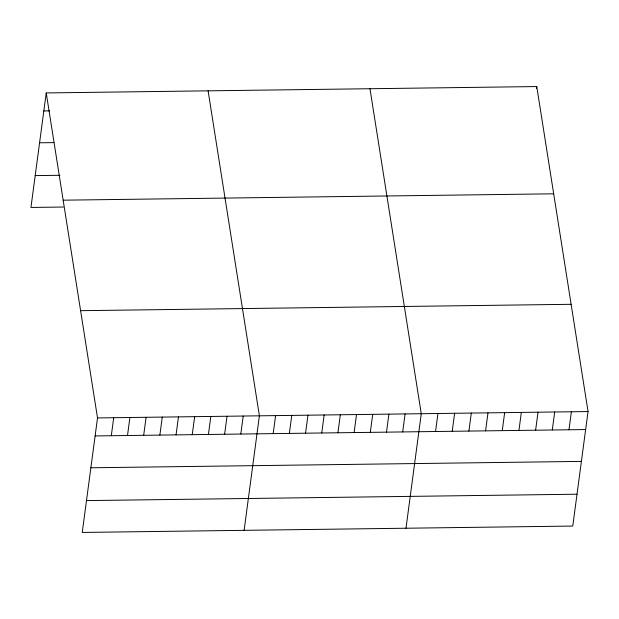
<?xml version="1.0" encoding="UTF-8"?>
<svg xmlns="http://www.w3.org/2000/svg" width="619" height="619" viewBox="0 0 619 619"><rect width="100%" height="100%" fill="white"/><g stroke="black" fill="none" stroke-linecap="round" stroke-linejoin="round"><path stroke-width="0.93" d="M46.232 92.943L97.523 417.926L82.242 532.441L572.768 526.057L588.05 411.55L536.758 86.559L46.232 92.943L30.95 207.45L63.324 207.032M111.304 435.722L113.71 417.717M127.499 435.513L129.897 417.508M143.685 435.304L146.084 417.299M159.872 435.095L162.271 417.082M176.059 434.886L178.458 416.873M192.246 434.67L194.645 416.664M208.433 434.461L210.831 416.455M224.62 434.252L227.018 416.239M240.806 434.043L243.213 416.03M244.118 530.328L259.4 415.821L208.1 90.838M273.18 433.617L275.587 415.612M289.367 433.408L291.773 415.403M305.554 433.199L307.96 415.187M321.741 432.991L324.147 414.978M337.928 432.774L340.334 414.769M354.114 432.565L356.521 414.56M370.309 432.356L372.708 414.351M386.496 432.147L388.894 414.134M402.683 431.938L405.081 413.925M405.994 528.224L421.268 413.716L369.976 88.734M435.544 431.505L437.95 413.5M452.226 431.288L454.625 413.283M468.9 431.072L471.307 413.066M485.582 430.855L487.981 412.85M536.503 88.455L536.758 86.559M502.257 430.638L504.663 412.633M518.939 430.422L521.337 412.416M535.613 430.205L538.019 412.2M552.295 429.988L554.694 411.983M568.969 429.772L571.376 411.767M43.825 110.948L49.535 110.878M39.577 142.796L53.861 142.61M35.198 175.61L59.958 175.285M63.153 200.185L553.68 193.809M80.594 310.684L571.12 304.3M97.523 417.926L588.05 411.55M95.117 435.938L585.644 429.555M90.869 467.778L581.396 461.403M86.49 500.593L577.016 494.21"/></g></svg>
